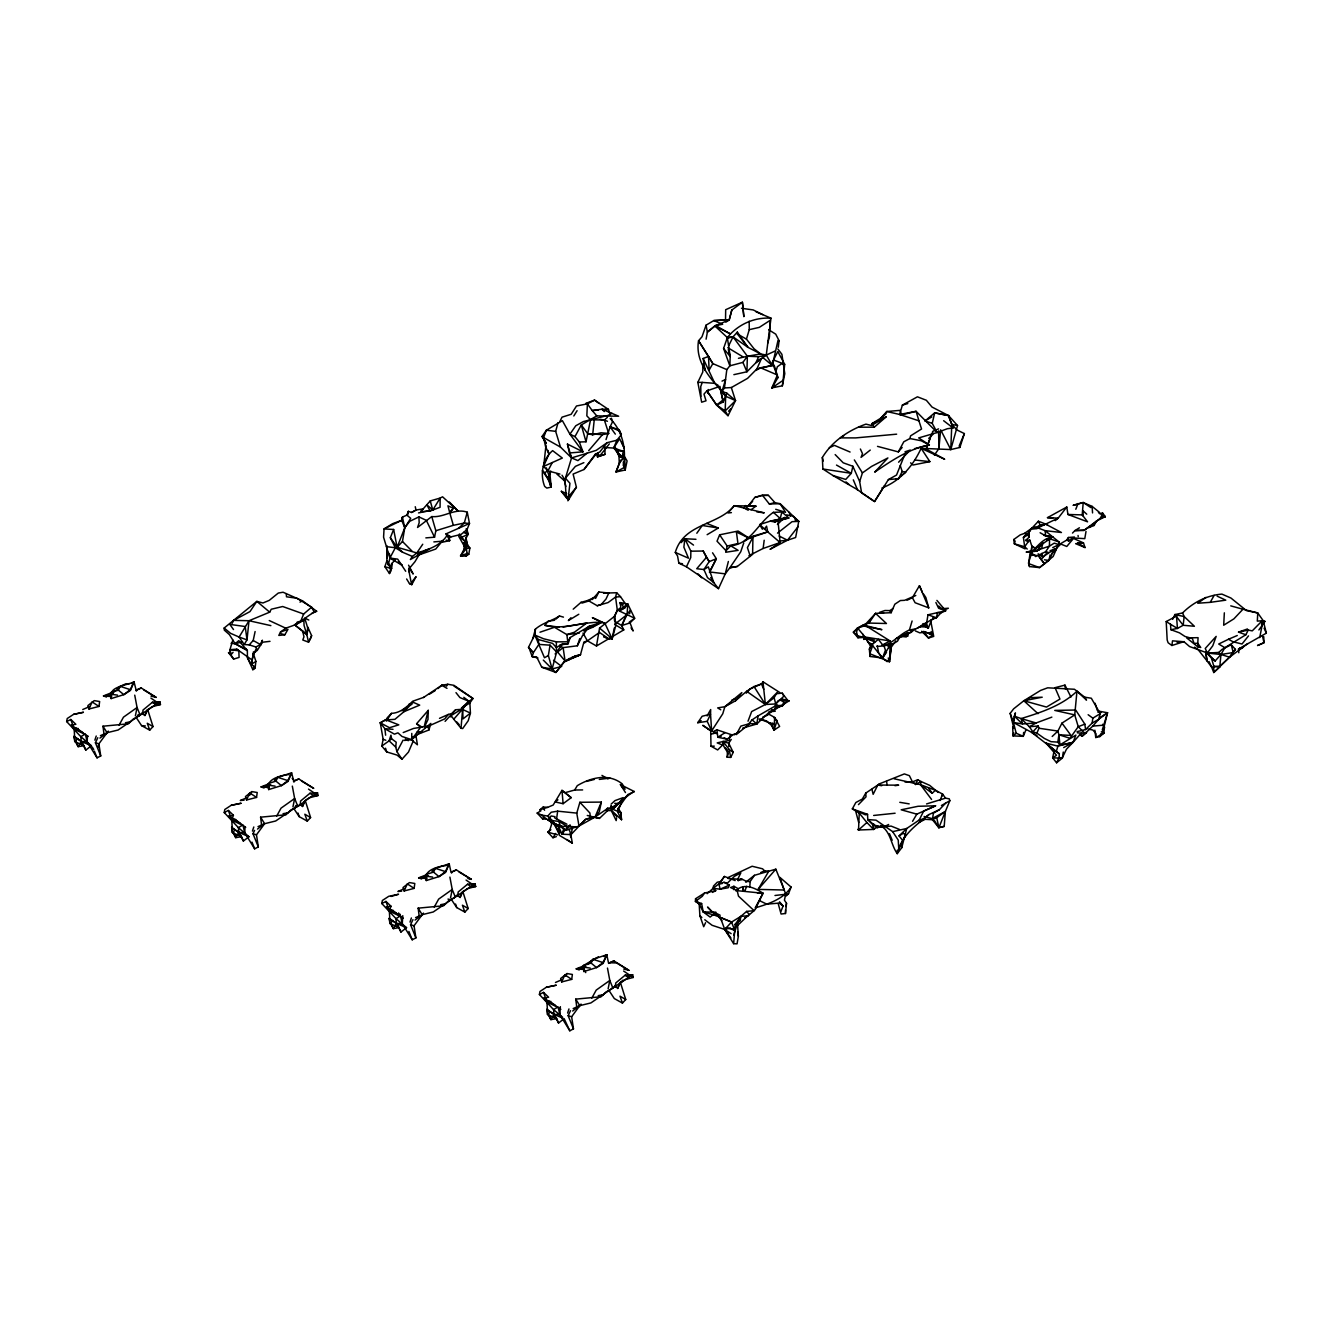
<?xml version="1.0" encoding="UTF-8"?>
<svg xmlns="http://www.w3.org/2000/svg" width="1333" height="1333" viewBox="0 0 1333 1333"><rect width="100%" height="100%" fill="white"/><g stroke="black" fill="none" stroke-linecap="round" stroke-linejoin="round"><path stroke-width="1.5" d="M1066.6 540.165L1068.816 540.981L1074.415 537.016L1068.383 537.482L1066.6 540.165L1059.019 544.614L1054.22 543.148L1049.421 546.147L1045.555 551.795L1035.708 556.561L1029.776 551.345L1026.16 552.062L1031.242 552.179L1031.859 546.147L1029.826 540.132L1028.326 541.581L1025.627 540.415L1029.159 537.199L1029.159 531.984L1030.976 529.168L1038.39 521.22L1047.538 524.835M778.139 903.457L781.088 914.021L785.47 913.505L785.504 909.922M1247.721 643.589L1229.543 657.202L1213.746 672.515L1211.647 667.15L1207.081 661.018L1205.698 652.02L1211.43 658.002L1213.813 666.2L1213.746 672.515L1219.762 667.017L1220.961 654.47L1224.86 647.705L1245.855 634.758L1248.238 630.076L1252.254 630.876L1261.235 621.745L1264.95 621.411L1258.902 629.942M738.015 888.811L737.199 890.677L738.482 896.143L754.111 910.656L748.13 915.738L740.848 916.388L737.466 923.119L738.349 936.266L737.066 943.847L733.65 943.681L735.199 924.386L740.848 916.388L746.613 911.405L754.111 910.656L755.228 909.506L763.009 893.26C755.261 888.061 743.597 882.363 735.916 890.894M411.78 733.4L411.68 739.682L404.399 740.432M725.502 320.786L725.685 309.706L742.398 302.208L743.831 316.521L742.398 302.208L731.8 310.056L729.201 319.937L725.935 322.119M695.959 539.298L684.845 538.749L690.861 551.179L690.744 557.577L686.462 566.808L718.487 588.653L725.252 573.856L728.368 561.476M1059.152 542.031L1049.571 538.715L1049.421 546.147L1031.242 552.179L1031.859 546.147L1035.741 548.496L1052.753 536.932L1059.152 542.031L1059.019 544.614L1052.737 547.596M614.646 621.328L621.728 625.56L630.059 622.894L634.675 618.245L627.76 604.049L619.945 602.583L620.895 607.398L617.329 610.314L614.846 616.046L599.567 628.076L596.468 646.005L587.353 640.79L583.004 633.058M702.974 364.192L702.774 372.04L697.826 382.371L701.658 402.199L706.023 400.816L703.974 394.101L706.957 390.869L719.937 386.353L723.219 402.016L716.637 405.082L706.957 390.869L716.637 405.082L728.018 415.696L735.516 400.6L731.334 387.553L724.452 387.97L722.036 391.369L725.669 396.251L735.516 400.6L726.818 393.152L722.036 391.369C709.239 377.539 695.093 361.01 698.542 340.765L702.024 336.749L706.057 325.185L713.788 320.57L729.201 319.77M430.876 723.386L427.793 725.952L420.545 727.301L416.629 723.686L428.243 710.356L427.976 719.537L424.61 726.568M862.934 634.291L864.034 637.474L857.969 637.774L856.586 632.275L857.519 627.976L866.033 623.644L875.581 613.38L891.144 612.713L894.826 604.216L900.358 600.55L904.624 600.317L915.788 595.484M706.09 339.182L707.373 332.15L714.838 325.918L727.351 337.566L730.201 356.461L729.851 365.825L726.818 369.608L724.452 387.97M869.766 653.753L889.528 661.618L890.111 644.789L882.529 658.035L870.032 656.453L869.766 653.753L872.648 645.639L882.529 658.035L886.828 661.418L889.528 661.618L891.31 647.122L895.776 640.873M386.97 558.427L386.753 545.664L386.92 560.76L384.854 566.692L389.486 573.54L391.136 570.624L391.702 563.559L395.384 559.827L389.869 558.077L383.571 537.182L384.054 528.934L392.535 523.702L401.716 520.32L402.416 517.087L406.865 515.155L408.348 511.322L411.58 512.472L416.029 510.039L423.094 508.873L420.745 511.622L430.059 511.056L440.073 507.273L440.157 498.059L442.556 496.809L457.719 510.622M881.929 487.995C900.358 481.03 913.072 465.784 921.136 448.321L950.779 449.571L951.795 424.394L948.513 415.579L932.017 407.048L926.335 400.267L917.437 396.817L902.374 405.115L899.642 414.463L918.937 420.828L921.553 428.993L910.589 435.841L909.889 438.54L903.791 441.79L898.309 451.887L877.514 446.372M562.009 475.198C567.092 482.263 564.542 490.894 567.042 498.609L561.343 491.294L566.642 493.493M938.199 792.469L929.684 785.37L921.086 781.538L915.604 784.487L912.455 781.888L909.389 775.673L904.341 773.923L879.747 783.721L865.784 793.068L862.334 799.05L855.853 802.516L852.337 808.881L859.252 813.113L858.535 830.009L873.648 829.426L878.197 826.293M610.214 414.68L608.448 409.414L594.551 400.117L587.386 403.866L586.837 415.846L590.552 419.745L604.366 420.028L607.431 421.295M733.717 889.661L733.9 886.278L730.567 887.528L737.199 890.677L763.009 893.26L755.178 907.89C768.458 903.924 783.337 899.275 791.086 887.045L779.838 877.347L785.687 894.243L784.421 900.175L786.52 903.307L785.47 913.505M1224.344 612.83L1223.694 625.21L1233.908 618.845L1242.973 609.231L1257.769 612.963L1263.201 620.678L1266.35 633.142L1238.274 649.171L1243.356 647.171L1238.74 649.788L1238.774 652.753M735.199 880.58L724.402 876.447L721.07 881.413L717.237 882.246L713.505 886.045L713.072 888.378L715.721 890.661L704.59 893.01L695.559 898.742L695.409 901.408L699.358 904.124L703.207 911.905L710.122 917.071L714.138 913.955M1053.936 751.779L1052.67 757.844L1056.586 762.793L1059.102 757.544L1059.302 753.728L1031.592 732.35L1013.43 722.503L1010.181 713.338L1013.63 708.839L1023.827 700.758L1040.606 690.411L1047.688 687.811L1074.431 689.261L1084.729 697.192L1086.512 700.108L1076.964 691.227C1061.801 705.724 1040.84 712.489 1021.161 718.57L1014.38 716.204L1015.429 712.872L1013.43 722.503L1016.196 733.233L1023.261 736.333L1026.027 729.668M733.217 752.345L729.151 749.463L723.053 741.498L722.603 745.014L717.204 742.898L723.053 741.498L728.718 743.214L733.217 752.345L730.701 757.394L727.151 757.211L727.435 752.162L723.752 746.213L723.053 741.498L729.201 740.498L729.967 735.683L735.066 733.883M453.886 686.028L472.965 698.492L468.983 701.325L462.634 709.006L461.018 728.268L462.684 728.551L468.233 720.703L470.432 713.105L469.882 702.974L472.965 698.492L453.953 685.329L447.755 684.262L441.79 685.279L423.461 697.509M87.495 735.733L87.112 741.698L97.059 757.844L100.725 755.944L98.892 743.831L107.04 732.717L118.104 730.017L140.632 714.671M245.072 826.71L244.689 832.675L254.636 848.821L258.319 846.922L256.469 834.808L264.617 823.694L275.681 820.995L298.209 805.649M402.783 915.688L402.283 923.652L412.214 939.798L415.896 937.899L414.046 925.785L422.194 914.671L433.258 911.972L455.786 896.626M560.36 1006.665L559.86 1014.63L569.808 1030.792L573.473 1028.876L571.624 1016.762L579.772 1005.649L590.852 1002.949L613.363 987.603M622.644 607.748L627.76 604.049L627.077 614.563L621.728 625.56L623.761 629.892L596.468 646.005M1076.964 691.227L1074.731 714.888L1078.247 726.685L1084.079 732.617L1086.495 732.683L1082.196 736.199L1079.513 734.716M1058.252 544.93L1053.153 556.494L1039.523 567.608L1029.526 566.558L1028.609 563.576L1030.442 550.662M1259.685 637.624L1262.668 622.644M572.723 826.51L570.941 835.224L572.34 843.123L559.693 835.524L554.961 825.36L549.746 820.378M233.092 652.27L230.909 654.87L229.976 649.654L236.807 649.171L238.84 650.821L239.074 657.436L233.642 659.085L230.909 654.87L229.976 649.654L232.808 640.007L229.409 634.625L224.311 630.126L224.161 628.026L256.852 601.383L262.934 602.983L269.233 600.383L278.297 593.052L283.063 592.235L302.508 600.833L316.671 611.247L311.755 613.497M110.689 692.627L111.122 698.592L123.836 694.66L130.467 690.427L134.033 681.846C128.918 684.829 110.122 686.662 111.739 694.36L111.122 698.592M274.365 780.355L277.797 777.339L291.61 772.823L288.045 781.421L281.413 785.637L268.699 789.569C264.867 779.155 281.38 775.206 288.794 774.556M431.959 871.332L435.374 868.316L449.188 863.801L445.622 872.399L438.99 876.614L426.293 880.546C422.444 870.132 438.957 866.183 446.372 865.534L449.188 863.801L451.054 872.432L456.369 869.916L471.332 879.363L467.866 878.497M590.669 961.31L592.952 959.293L606.765 954.778L603.199 963.376L596.567 967.591L583.871 971.524L583.437 965.559L598.45 956.794M597.751 453.103L597.451 456.852L604.999 454.353L604.882 446.805M1066.783 507.023L1058.185 518.137L1047.488 517.654L1066.783 507.023L1067.95 514.471L1087.561 521.82L1082.213 514.888L1083.212 502.524L1073.315 505.29L1083.212 502.524L1092.11 506.373L1099.158 512.089L1099.525 513.672L1102.641 513.088L1105.307 516.654L1096.542 520.986L1083.929 530.501L1074.931 530.601L1072.498 533.067M534.883 634.941L535.399 629.126C542.531 622.911 551.979 620.895 559.46 615.996L563.459 617.129M253.437 651.804L253.103 655.653L256.003 649.138M543.631 466.95L545.98 445.139M593.385 816.979L599.45 818.412L606.965 811.23L607.198 808.731C618.579 806.082 624.66 796.501 634.325 791.535L620.412 784.587L625.477 792.568M752.978 535.966L752.595 554.345L737.366 566.442L729.834 567.775L725.252 573.856L709.489 571.94L716.354 558.727L712.555 552.795M401.983 759.21L396.967 751.729L395.734 747.13L396.201 742.198L391.602 738.799L390.952 735.183L389.103 740.831L381.805 746.047L386.737 751.929L397.067 755.095L401.983 759.21L408.481 752.062L413.38 740.681M542.064 436.474L546.197 443.123L542.064 436.474L546.33 430.242L562.393 420.661L569.907 434.175L574.973 436.607L579.322 441.989L582.954 451.82L567.458 444.089L571.557 457.902L565.409 478.18L569.941 483.296L567.891 500.791L576.406 487.245L573.107 474.081L584.021 469.483L595.234 454.32L599.8 451.954L607.065 442.706L616.912 440.207L621.345 434.675L618.929 429.659L610.097 426.81L606.015 439.607M934.383 455.103L938.899 448.588L940.665 429.826L950.779 449.571L959.877 447.455L964.376 433.592L957.011 429.992L951.795 424.394L957.527 425.544L950.779 449.571M1023.644 732.4L1023.261 736.333L1013.03 735.916L1012.697 726.735M269.999 641.34L262.434 642.239L257.336 650.304L253.353 653.487L255.886 661.368L255.07 668.25L252.837 669.699L247.421 657.669L247.371 650.654L238.79 640.656L235.108 643.739L231.076 643.322M532.817 638.657L534.833 635.075L535.399 629.126L532.817 638.657L528.501 647.371L533.333 652.687L532.234 656.669L537.899 657.919M777.889 519.72L780.122 542.564L770.041 549.313L787.486 540.215L795.634 537.516L798.75 521.386L780.122 503.724L774.956 502.658L769.308 503.957L762.576 495.459L754.778 497.459L748.446 505.69L755.944 506.157L751.062 509.739M1028.809 535.649L1029.159 531.984L1031.709 528.285L1045.622 524.119L1058.185 518.137L1055.253 520.62M783.104 380.355L784.67 364.292L777.822 351.545L772.324 362.409L777.905 377.689L771.924 387.853L782.338 385.804L783.104 380.355L771.924 387.853L777.389 374.99L760.56 367.775L755.961 370.424M599.05 403.382L594.551 400.117L585.787 403.399L587.386 403.866L592.202 410.531L602.049 409.198L618.645 416.213L596.767 415.879L581.288 424.944L587.703 433.692L592.668 434.825L594.401 418.345M316.671 611.247L314.105 611.914L311.639 607.181L303.657 614.013L282.696 606.515L271.232 609.248L269.699 612.164L249.021 620.728L247.005 639.873L244.172 644.522L239.107 637.057L230.609 633.342L224.161 628.026M1094.876 730.167L1095.743 737.516L1099.808 736.582L1103.857 733.2L1104.49 727.135L1102.791 724.252M614.263 628.06L612.164 638.807L609.064 639.057L603.682 636.841M693.527 545.097L684.845 538.749L683.879 547.163L688.478 558.177L675.298 552.412C683.812 523.036 718.287 525.635 734.25 505.707L755.944 506.157M731.334 387.553L747.58 378.355L756.911 368.924L772.324 365.492L766.258 355.078L770.991 318.17L755.978 311.772M774.99 709.689L781.221 705.39L775.439 705.873L758.11 715.854L752.112 719.837L745.947 727.135L756.777 724.019L770.107 711.322L774.99 709.689L775.739 703.957L774.123 697.692L777.156 692.427L765.409 704.49L751.662 711.555L748.013 721.203M942.398 795.768L942.598 794.085L935.399 790.252L920.503 784.687L894.076 778.755M778.272 347.296L779.105 340.731L775.723 334.15L768.674 329.751M949.846 800.683L945.38 811.447L944.197 826.427L938.899 827.71L932.417 819.728L933.383 813.23L939.382 809.698L945.68 803.099L949.846 800.683L949.296 798.85L945.547 798.15L926.568 803.932M748.896 555.711L763.126 548.463L764.192 540.248M401.899 520.92L402.416 517.087L404.765 527.785L402.466 541.481L397.134 547.263L402.616 552.245L412.43 556.444L416.796 552.945L422.744 544.231M98.975 706.44L99.642 701.525L94.276 700.625L87.911 705.557L88.961 709.006L98.975 706.44L92.127 701.924L88.961 709.006M256.553 797.417L257.219 792.502L251.854 791.602L245.489 796.534L246.538 799.983L256.553 797.417L249.721 792.902L246.538 799.983M414.13 888.395L414.796 883.479L409.431 882.579L403.066 887.511L404.116 890.961L414.13 888.395L407.298 883.879L404.116 890.961M571.707 979.372L572.374 974.456L567.008 973.557L560.643 978.489L561.693 981.938L571.707 979.372L564.875 974.856L561.693 981.938M559.927 474.081L547.963 470.866L543.531 466.433L562.343 458.069L552.612 450.637C542.564 459.169 539.848 474.381 544.664 486.395L546.813 488.095L551.229 487.062L547.896 478.78L549.463 473.115M543.964 463.367L543.531 466.433L548.929 454.12L548.03 450.454M556.511 819.412L557.677 811.164L576.756 813.113L579.005 826.01L565.942 830.359C558.294 824.361 548.529 821.761 541.831 815.113L537.182 813.08L540.915 810.814L539.865 809.798L543.247 806.998L547.58 807.365L553.178 805.049L561.993 790.369L571.207 797.667L563.109 803.699L555.294 801.983L557.927 799.833M616.579 817.829L616.179 820.611L611.347 810.581L606.048 810.631M1184.304 641.556L1171.874 645.489L1172.523 640.84L1183.971 641.74L1189.553 646.538L1205.715 652.387M268.699 789.569L269.316 785.337L268.283 783.604M426.293 880.546L426.893 876.314L425.86 874.581M583.871 971.524L584.471 967.291L583.437 965.559M1063.267 752.045L1062.401 758.044L1056.586 762.793M1086.495 732.683L1081.246 733.183L1073.048 742.331L1059.968 745.214L1057.835 742.114L1058.919 734.783L1057.902 731.067L1061.968 723.119L1074.731 714.888L1054.753 710.406L1075.698 710.022L1084.845 724.152L1085.562 729.568L1076.997 731.65M1085.562 729.568L1092.127 723.103L1092.843 718.17L1100.242 713.655L1091.327 698.225L1084.729 697.192M740.248 920.403L735.199 924.386L740.248 920.403L740.848 916.388L731.567 922.069L724.735 929.451L733.65 943.681M889.744 657.386L891.31 647.122M710.639 729.218L711.006 746.18L717.654 749.946L722.603 745.014M749.962 723.536L736.249 734.6L740.848 726.102L749.962 723.536L756.777 724.019L758.11 715.854M603.849 636.458L609.064 639.057L599.467 632.425L583.504 643.606L580.472 654.753L565.059 660.985L555.911 672.482L552.112 668.966L548.363 655.536L550.062 645.172L538.882 644.406L533.333 652.687L528.501 647.371M1086.012 531.45L1084.779 538.649L1070.749 537.799M935.883 602.499L938.632 608.281L945.714 610.747L928.018 614.796L926.535 623.444L928.301 628.276L931.567 619.645L936.399 617.746L940.998 612.847L945.714 610.747L936.899 600.4M463.967 542.831L464.201 548.913L460.568 555.928L466.033 556.111L468.783 554.261L469.866 547.996L459.368 533.95M603.616 447.455L613.697 448.055L623.161 458.469L619.278 463.118L615.979 471.982L625.21 469.999L623.494 465.55C626.51 449.071 622.411 430.809 610.164 418.612M407.698 514.888L408.348 511.322M707.606 393.085L708.256 389.536M66.65 721.57L70.816 719.47L75.831 724.286L71.266 725.185L74.165 729.118L84.812 734.266L80.83 736.682L81.23 741.431L85.812 750.079L91.394 745.747L80.83 736.682L66.65 721.57L67.217 718.52L73.615 714.338L83.362 712.305L73.615 714.338M248.971 836.724L238.824 832.409L232.225 828.06L231.759 820.095L233.425 815.263L228.843 816.163L231.759 820.095L242.389 825.244L238.407 827.66L238.824 832.409L243.389 841.056L248.971 836.724L238.407 827.66L224.227 812.547L224.794 809.498L231.192 805.315L240.94 803.282L231.192 805.315M398.617 912.972L399.967 916.221L395.984 918.637L396.401 923.386L400.966 932.034L406.548 927.701L395.984 918.637L381.805 903.524L382.371 900.475L388.769 896.293L398.534 894.26L390.952 896.459M562.709 1017.329L553.578 1009.614L539.398 994.501L539.965 991.469L546.347 987.27L556.111 985.237L546.347 987.27M931.55 799.417L920.503 784.687L921.086 781.538L917.737 779.755L912.455 781.888L904.99 782.038M254.053 666.367L252.837 669.699L255.303 667.366L251.304 664.367L253.353 653.487M629.659 613.747L630.376 609.997L627.077 614.563L614.663 624.394L623.761 629.892M622.111 457.102L623.261 451.27L613.697 448.055L616.912 440.207M381.805 746.047L383.138 739.298L380.272 722.803L387.986 718.52L391.469 713.355C400.383 713.022 406.715 706.94 412.68 701.241L424.327 697.142M135.383 715.871L137.066 707.523L134.733 695.143M292.96 806.848L294.643 798.5L292.327 786.12M450.554 897.825L452.22 889.478L449.904 877.097M608.131 988.803L609.798 980.455L607.481 968.075M425.844 537.882L434.541 537.199L435.841 530.734L431.759 516.571C444.139 517.854 454.786 507.74 467.266 512.205L469.499 523.469L467.05 529.518L461.168 534.383L450.954 536.882L446.788 535.866L446.022 533.866L469.499 523.469L464.284 523.036L453.353 525.319L435.841 530.734M782.338 385.804L784.787 373.657L781.904 354.311L777.772 348.879M775.273 350.962L762.143 356.927L772.324 365.492L777.989 340.465L779.105 340.731M774.673 717.454L779.622 726.435L774.04 730.134L774.673 717.454L768.391 713.938M579.322 441.989L586.02 441.79L590.552 419.745L608.065 415.413L611.947 413.313M255.886 661.368L251.304 664.367L252.737 657.386M625.21 469.999L627.093 460.901L623.327 454.686M576.756 813.113L579.888 802.283L601.333 802.099L599.283 811.83L595.051 817.062L579.005 826.01L585.37 819.462L590.419 817.712M785.853 906.523L786.52 903.307M244.172 644.522L249.221 644.872L253.203 640.506L255.103 631.542M905.057 633.858L907.573 636.358L908.34 632.792M760.826 872.498L764.542 870.749L768.741 871.265L758.127 889.394L784.221 890.011L775.839 869.183L754.428 875.314L750.179 881.48L749.796 886.712M1050.121 554.828L1048.904 560.41L1039.523 567.608L1028.609 563.576M389.486 573.54L391.702 563.559L391.602 568.641L384.854 566.692M835.158 454.586L843.222 462.818L852.87 466.267L851.287 473.332L845.722 479.447L832.958 475.514L822.894 468.999L822.328 457.552C831.992 441.423 848.454 430.259 865.95 424.127L871.465 425.494M932.717 617.879L936.399 617.746L937.549 612.58L940.998 612.847M411.747 584.67L412.563 581.055L416.079 576.656L411.747 584.67L409.498 583.637L406.632 578.989M951.795 424.394L953.045 427.943L947.296 428.726L937.149 432.542L932.25 423.377L934.666 412.847L948.513 415.579L957.527 425.544M1041.823 547.446L1042.856 543.014L1036.924 550.979L1029.693 551.679M388.286 564.809L386.92 560.76L391.602 568.641L388.286 564.809L389.869 558.077L395.334 547.746L390.336 537.716L393.635 529.468L384.054 528.934L401.716 520.32L404.765 527.785L397.134 547.263L416.796 552.945C427.96 549.746 439.957 545.913 446.788 535.866M1101.341 712.472L1097.825 712.139L1098.175 711.039L1107.523 712.755L1102.324 729.768L1103.857 733.2L1095.743 737.516L1095.976 733.6L1092.86 730.034L1088.028 729.051M424.277 726.318L428.243 710.356M606.965 811.23L607.781 807.931M719.637 534.816L727.168 546.047L725.702 552.279L738.099 550.346L730.751 545.83L726.002 550.712L717.021 541.198L719.637 534.816L738.115 531.034L749.213 538.232L767.741 531.9L780.122 542.564L763.126 548.463M1013.03 735.916L1013.796 732.8M603.599 593.135L616.662 592.735L615.563 597.067L617.329 610.314L614.28 616.479L614.463 620.428M772.324 365.492L773.74 360.043L784.67 364.292L781.621 363.759L777.356 366.725L776.039 371.107L777.905 377.689M770.991 318.17C755.594 317.237 741.298 323.053 730.434 333.95L714.838 325.918L729.201 319.937L731.8 310.056M762.393 529.218L759.66 524.552L770.291 521.153L774.523 521.936L780.222 518.487L781.904 512.005L773.373 512.355C757.927 522.736 751.245 543.647 730.751 545.83M467.266 512.205L464.284 523.036L458.369 528.401M599.567 628.076L612.164 638.807L615.646 626.093L614.846 616.046M607.065 442.706L596.284 450.321L587.037 453.237L577.905 460.618L571.557 457.902L560.477 447.088L555.661 431.325L558.06 422.694M1092.127 723.103L1098.625 719.337L1100.242 713.655M767.641 343.231L769.441 336.966L770.257 320.27L759.31 327.368L749.263 329.651L746.447 339.132L754.061 348.779L760.676 353.961L766.258 355.078L755.928 362.709L746.93 371.774L733.866 374.656M722.036 391.369L725.552 379.505L722.003 381.138M912.105 620.995L909.423 630.026C898.175 634.591 890.311 647.288 876.964 646.238M97.776 747.546L98.892 743.831L95.426 742.764L97.792 737.732M411.081 739.498L417.412 744.78L415.829 735L428.909 730.001L430.392 725.035M563.642 828.959L562.076 834.208L570.991 834.591L585.37 819.462L595.051 817.062L607.198 808.731M1059.302 753.728L1056.236 751.695L1057.902 746.147L1075.881 735.1L1073.048 742.331L1066.433 749.229L1062.168 758.144L1052.67 757.844L1056.486 755.244L1046.138 743.164L1057.902 746.147L1073.048 742.331L1063.684 747.596M733.767 935.266L737.466 923.119L737.049 926.018L749.213 914.388L746.613 911.405M880.496 825.444C890.894 831.425 890.811 844.739 897.242 853.67L901.758 847.688L906.707 828.493L919.187 820.028L923.686 811.081L935.566 805.815L918.054 806.282L901.191 809.798L916.821 814.146L935.566 805.815M727.151 757.211L728.335 753.445M301.458 781.005L313.755 788.386L298.792 778.939L294.376 780.788L293.976 782.054L291.61 772.823L287.845 780.605L281.413 785.637L275.948 781.138L268.533 783.454L271.066 785.32M451.554 873.032L451.954 871.765L456.369 869.916M766.975 721.37L771.724 725.535L774.04 730.134L777.089 720.553L774.14 717.92M905.274 453.337L896.526 475.048L888.395 479.58L874.565 501.541L861.618 492.91L859.668 481.53L862.418 472.898L871.549 466.433L887.895 457.935L874.698 472.149C891.577 460.685 908.973 448.721 929.351 444.955L918.704 437.907L937.149 432.542L916.104 411.314L899.642 414.463L886.745 411.497L880.896 418.095L871.815 423.727L874.298 427.177L886.145 416.829L871.815 423.727M1031.242 554.228L1028.559 562.659L1029.526 566.558M94.86 740.132L96.226 736.016M252.437 831.109L253.803 826.993M410.014 922.086L411.38 917.97M567.608 1013.063L568.958 1008.948M612.164 638.807L604.932 623.377L601.683 622.294L589.486 626.16L570.191 637.541L568.125 643.739L560.027 645.022M555.078 653.953L563.126 647.621L577.339 645.789L579.738 638.64M743.781 542.864L740.731 551.812L729.834 567.775L737.366 566.442M406.548 927.701L396.401 923.386L389.803 919.054L389.336 911.072L391.002 906.24L385.97 901.425L381.805 903.524M727.351 337.566L733.033 336.866L747.88 347.296L760.676 353.961L747.363 356.228L742.931 362.376L729.851 365.825L723.586 348.48L727.351 337.566L730.434 333.95L715.571 325.552L707.373 332.15L706.057 325.185M910.606 462.818L912.922 465.017L929.867 461.635L921.136 448.321L944.697 459.252L926.268 449.121L929.951 438.474M311.622 635.658L308.556 642.156L306.773 634.508L307.773 627.06L311.622 635.658L310.672 638.357L308.556 642.156L302.791 640.007L303.974 636.807L302.641 631.076L294.576 624.76L299.209 621.761M783.671 702.324L782.404 705.873L776.622 707.556M718.237 385.354L714.805 383.337L702.241 382.404L700.758 386.52L700.925 396.301M926.268 449.121L931.95 433.208M549.979 484.446L551.229 487.062L549.079 475.948L550.829 471.116M548.929 454.12L545.547 446.505L543.614 437.591L546.33 430.242L555.661 431.325M726.818 393.152L723.219 402.016L720.37 389.519L725.669 396.251L725.185 410.914L728.018 415.696M877.281 645.855L878.664 653.02L882.529 658.035L885.445 650.171L883.762 645.222M785.937 896.109L788.536 893.743L791.086 887.045M781.021 911.239L783.071 906.007L779.522 901.808M300.025 804.266L302.508 806.498L304.557 801.333L309.789 797.701L318.02 795.518L317.521 792.785L309.956 793.268L300.558 801.05L300.375 805.015L290.677 810.131L286.012 814.78L260.585 817.179L261.685 825.793L257.519 829.093M614.796 985.47L617.662 988.453L619.712 983.287M744.864 890.911L746.697 886.295M1075.798 509.256L1078.08 503.507M940.032 800.533L942.598 794.085L945.547 798.15M466.033 556.111L467.1 553.428L465.15 541.415L458.719 536.349L465.9 549.013L460.568 555.928L463.851 555.261M945.38 811.447L936.732 817.712L938.899 827.71L945.38 811.447L932.15 818.612L924.119 816.479M1099.808 736.582L1101.075 733.417M620.861 460.002L615.979 471.982L624.96 467.083L624.794 458.019L618.962 456.036L616.229 450.654L623.261 451.27M280.497 632.042L287.978 629.343L284.829 634.775L278.797 635.441L280.497 632.042L285.762 628.193L295.759 624.627L300.725 621.211L303.657 614.013M396.967 751.729L403.116 740.082M1079.43 527.785L1074.931 530.601L1084.395 530.001L1092.394 524.802L1100.741 517.704L1102.641 513.088L1101.375 514.205L1098.409 512.355M713.072 888.378L718.887 883.879L723.936 882.329L729.401 885.095L728.285 887.745L720.153 889.161L713.072 888.378L707.156 893.693M621.728 625.56L626.21 614.913M601.333 802.099L595.051 817.062L591.952 817.496M964.376 433.592L959.177 445.988L959.877 447.455M897.209 850.304L897.242 853.67C901.358 835.508 915.688 825.527 929.001 814.546L939.382 809.698M555.061 816.696L551.129 815.963L548.013 820.212L560.477 826.227L565.942 830.359L567.541 826.61L570.041 825.194L572.174 828.326M1057.835 742.114L1051.021 741.681L1044.389 738.449L1036.874 733.133L1038.974 728.251L1038.207 725.968L1029.376 726.768L1021.161 718.57L1022.494 723.952L1036.108 722.969L1051.854 717.121M756.911 368.924L761.393 358.644M1025.127 548.896L1014.346 543.814L1013.746 539.532L1020.245 534.866L1024.644 533.333L1026.193 534.166L1023.411 537.449L1027.843 534.95L1029.159 531.984L1023.411 537.449L1024.677 546.747L1027.226 549.046M707.723 729.151L711.639 730.934L722.769 713.755L724.869 706.69L741.848 692.593L735.466 700.808L724.869 706.69L717.671 707.906L720.753 709.789M915.604 784.487L917.737 779.755M766.258 355.078L758.66 356.694L755.928 362.709L759.66 359.243M302.508 806.498L305.24 800.533L310.589 817.546L307.29 821.128L299.159 816.612L294.126 808.981L295.843 805.499M617.662 988.453L620.412 982.488L623.094 980.055M716.404 733.667L711.639 730.934L707.223 721.336L710.539 714.188L710.672 709.556L707.107 715.938M1261.485 624.377L1263.201 620.678L1264.95 621.411M852.337 808.881L867.55 814.346L867.766 819.562L876.014 820.162L892.66 831.642L898.242 840.107L898.775 848.971L905.707 834.825L903.191 833.308L899.059 835.924L903.091 840.94M705.574 922.686L703.691 926.718L699.875 915.671L699.208 904.424L695.559 898.742M870.032 656.453L869.333 649.138L870.632 646.372L872.648 645.639M258.319 846.922L253.003 833.742L254.57 830.392M415.896 937.899L410.581 924.719L412.947 919.687M573.473 1028.876L568.158 1015.696L570.524 1010.664M1172.64 619.345L1174.923 614.58L1182.554 612.963C1193.085 602.383 1206.965 595.334 1221.894 594.101L1230.942 598.034L1246.422 610.597L1257.769 612.963L1257.302 621.111L1263.201 620.678M113.488 694.326L110.956 692.477L118.37 690.161L123.836 694.66L130.267 689.628L134.033 681.846L136.383 691.077L136.799 689.811L141.215 687.961L156.178 697.409L150.962 696.093M615.329 434.125L610.097 426.81L612.58 421.711L611.397 418.195M428.643 876.298L426.127 874.431L433.525 872.115L438.99 876.614L445.422 871.582L449.188 863.801M728.668 345.864L733.033 336.866L737.332 332.1L747.88 347.296L737.382 333.966L737.332 332.1M586.237 967.275L583.704 965.409L591.119 963.092L596.567 967.591L602.999 962.559L606.765 954.778L608.631 963.409L613.963 960.893L628.909 970.341L623.711 969.041M118.37 690.161L120.22 686.362L125.702 683.862L129.384 683.662M275.948 781.138L277.797 777.339L287.845 780.605M433.525 872.115L435.374 868.316L445.422 871.582M591.119 963.092L592.952 959.293L602.999 962.559M737.549 879.613L740.848 872.832L734.483 876.298L727.401 883.096L723.936 882.329M888.594 647.905L890.111 644.789M138.265 714.521L136.549 718.004L141.581 725.635L149.713 730.151L153.012 726.568L147.663 709.556L144.93 715.521L142.448 713.288M559.877 421.495L562.026 417.162L571.191 414.28L576.489 405.982L587.386 403.866M709.506 572.507L716.354 558.727L709.189 561.626L703.907 569.524L707.506 577.639L713.772 582.588L718.487 588.653M1050.021 550.746L1054.52 549.113L1048.904 560.41L1044.439 559.81M888.395 479.58L898.592 478.664L902.174 471.515L900.258 465.55M577.339 645.789L582.354 635.891L589.486 626.16L592.568 627.326L601.683 622.294L592.369 617.629L604.932 623.377M622.511 799.917L617.629 811.847L621.528 819.745L611.347 810.581L616.762 816.446M232.092 623.394L233.642 620.378L249.971 611.597L256.852 601.383L269.699 612.164M552.245 462.584L547.963 470.866L544.647 472.632L542.348 470.716L547.896 478.78L544.647 472.632M595.568 598.417L598.884 592.002L608.798 593.035L606.015 599.034L601.35 604.349L597.251 605.749L588.003 600.433L581.055 602.333L573.207 609.164M870.832 619.328L868.866 623.061L861.934 625.71L853.37 632.159L857.969 637.774M537.182 813.08L542.648 818.979L543.514 817.312M413.363 736.532L411.68 739.682L401.999 736.466L397.95 732.85L394.418 734.15L384.887 728.751L380.272 722.803L387.986 718.52L386.27 721.053L387.237 717.754L391.469 713.355M1096.542 520.986L1094.143 525.435L1088.711 527.635L1090.977 525.852M574.973 436.607L581.288 424.944L586.02 441.79M119.054 725.185L123.469 717.171L137.066 707.523L139.948 714.588L138.832 715.904L133.1 719.154L128.435 723.802L102.991 726.202L104.091 734.8L99.942 738.099M276.647 816.163L281.046 808.148L294.643 798.5L297.526 805.565L296.409 806.882M434.225 907.14L438.64 899.125L452.22 889.478L455.103 896.542L453.986 897.859L448.255 901.108L443.606 905.757L418.162 908.156L419.262 916.771L415.096 920.07M591.802 998.134L596.218 990.102L609.798 980.455L612.68 987.52L611.564 988.836L605.849 992.085L601.183 996.734L575.739 999.133L576.839 1007.748L572.673 1011.047M617.846 808.681L620.528 812.064L621.528 819.745L620.895 812.613L617.846 808.681L627.96 794.485L634.325 791.535M570.191 637.541L567.775 641.823L568.125 643.739L562.743 643.806M1041.14 559.577L1038.04 555.145L1044.539 563.876L1041.14 559.577L1047.321 552.462M1205.932 597.384L1197.75 603.232L1210.231 602.349L1214.146 595.384M907.023 600.267L912.389 597.684L919.437 585.704L922.436 592.385M912.572 821.328L916.821 814.146M1102.624 730.267L1104.49 727.135M565.425 792.585L574.69 790.019L577.272 785.67C590.869 777.506 608.764 773.007 622.278 783.921L625.11 789.203M249.504 795.484L251.854 791.602M565.459 976.139L567.008 973.557M720.203 915.271L715.471 912.905L721.853 920.603M573.807 415.963L577.089 410.697M884.429 485.729L874.565 501.541L856.902 489.344L832.958 475.514M613.697 448.055L619.612 438.74L624.361 448.455L621.645 441.939M550.879 820.412L551.579 824.411L549.646 830.609L547.83 832.142L552.962 837.741L555.728 833.458M446.505 686.178L447.755 684.262M270.866 625.627L249.021 620.728L239.107 637.057L247.005 639.873L245.222 626.527L229.826 624.411L233.508 629.543M584.021 469.483L596.334 453.703M412.43 556.444L410.347 559.543L429.809 548.763L424.294 550.829M731.25 739.448L728.718 743.214L728.801 746.563M565.525 829.176L562.076 834.208L558.11 825.494L561.143 826.36M707.223 721.336L697.726 722.719L702.158 716.254L710.539 714.188L711.639 730.934L702.741 725.319L706.923 728.268M1231.225 644.739L1233.258 652.553L1220.961 654.47L1215.129 661.001L1207.265 653.087L1212.763 645.789L1216.163 636.391L1205.249 648.455L1207.265 653.087L1218.795 652.437L1222.094 649.371L1231.225 644.739L1235.441 649.388L1229.543 657.202L1220.178 665.967L1211.647 667.15L1209.048 661.618M764.392 529.218L766.558 526.118L767.741 531.9L753.545 536.033L747.413 547.63L750.346 556.444M704.59 893.01L702.274 896.343L695.409 901.408L701.625 903.507L703.207 911.905L716.004 915.604L731.567 922.069L734.666 930.217L726.185 927.601M882.529 658.035L886.495 652.337M696.809 533.25L702.274 525.485L718.32 528.018L707.14 534.683M1028.326 541.581L1024.677 546.747L1014.346 543.814L1015.163 541.248L1013.746 539.532M779.772 692.494L763.009 681.813L761.493 683.946L749.796 689.044L746.247 693.177M729.401 885.095L720.153 889.161L718.887 883.879L724.402 876.447M565.275 661.001L569.341 659.385L563.759 662.051L555.911 672.482L541.765 667.216L536.682 656.952L532.234 656.669L529.218 648.371M588.686 450.654L602.433 434.641L608.698 433.458L604.366 420.028L600.383 419.362M583.921 630.659L601.683 622.294C582.638 621.495 563.759 630.309 544.914 625.344L548.063 621.178L554.595 620.245M1235.441 649.388L1229.543 657.202L1220.961 654.47L1207.265 653.087M869.333 649.138L871.599 646.188M106.14 733.95L108.306 731.117M421.295 915.904L423.461 913.088M578.889 1006.882L581.038 1004.066M866.783 639.923L870.449 645.972L878.33 639.357L883.396 645.839L893.11 643.839L897.492 641.19L899.092 638.324L896.426 638.39L909.956 632.459L931.567 619.645M449.321 501.974L454.253 507.09L449.721 512.722L453.353 525.319M463.817 697.342L468.983 701.325L461.135 709.373L455.653 709.739L445.089 721.353M779.455 541.081L787.486 540.215L798.267 526.435M627.76 604.049L624.677 607.998L619.378 610.997L634.675 618.245L629.243 622.128M609.331 443.872L600.367 455.253L595.234 454.32M565.942 830.359L570.041 825.194M1248.504 635.891L1242.023 644.006L1233.092 641.806L1228.493 639.257L1218.695 644.022L1224.86 647.705M598.884 592.002L592.319 599.517M455.653 709.739L451.67 713.588L448.305 714.455L444.705 718.904L425.41 727.501M418.545 512.905L432.792 510.006L440.157 498.059L430.242 500.925L420.745 511.622M442.906 540.432L435.724 549.046L417.512 555.428M568.258 496.942L576.406 487.245M690.861 551.179L703.207 551.029L706.407 557.394L696.742 568.724L703.907 569.524L708.34 566.875L713.772 582.588L710.689 577.572M898.309 451.887L902.174 447.438M766.592 715.671L774.94 708.739M461.018 728.268L453.753 719.22L462.634 709.006L461.535 708.006L468.983 701.325L459.902 697.576L455.986 692.643M758.127 889.394L775.839 869.183M1092.76 726.118L1100.575 717.221L1107.523 712.755L1104.54 725.069L1092.76 726.118L1082.196 736.199L1081.246 733.183L1077.347 732.817M618.529 802.716L612.747 809.281L606.782 808.531M728.568 411.247L730.767 408.798M570.957 617.746L568.375 620.595L578.805 614.263M1021.161 718.57L1036.108 722.969L1029.376 726.768L1032.875 731.817L1038.207 725.968M447.971 899.075L451.704 899.958L456.736 907.59L464.867 912.105L468.166 908.539L462.818 891.51L460.085 897.476L457.619 895.243M609.281 990.936L614.313 998.567L622.444 1003.082L625.744 999.517L620.412 982.488M1024.644 533.333L1031.709 528.285L1036.907 528.451L1040.107 525.035L1043.806 525.235M681.113 542.664L684.845 538.749M898.592 462.218L910.272 450.054L904.99 451.77M748.446 505.69L752.628 501.391M858.452 804.615L866.017 796.851L865.784 793.068M871.315 627.526L881.913 629.676L865.517 625.56L857.519 627.976L853.37 632.159L858.035 635.924L864.034 637.474M735.516 400.6L725.185 410.914L716.637 405.082L723.802 399.3M619.378 610.997L621.561 608.831M777.422 524.486L784.77 517.304M899.059 835.924L906.707 828.493L892.66 831.642M928.751 438.357L932.8 434.458L932.583 431.442L938.565 428.876M1013.996 735.349L1016.196 733.233M1052.187 736.482L1057.902 731.067L1038.974 728.251M870.449 645.972L873.348 643.222M920.503 784.687L932.217 793.268L935.399 790.252M627.293 795.468L612.747 809.281L610.881 806.132M1055.719 548.929L1060.135 544.847M611.081 804.182L614.996 800.6L623.178 797.617L618.579 803.616L614.763 803.366M859.252 813.113L866.883 822.511L858.535 830.009L857.669 829.393M115.538 690.511L110.506 694.993L103.491 695.926L106.507 697.042M587.02 964.559L589.536 962.326M77.714 738.899L74.731 741.548L83.929 745.697L85.812 750.079M243.389 841.056L241.506 836.674L232.309 832.525L235.291 829.876M392.885 920.853L389.886 923.502L399.084 927.651L393.318 928.634L390.069 922.703M550.462 1011.83L547.463 1014.48L556.661 1018.629L558.544 1023.011L564.142 1018.679L569.808 1030.792M604.366 420.028L607.398 417.346M116.787 689.378L120.22 686.362L130.267 689.628M555.811 619.178L559.46 615.996M1051.604 553.545L1056.053 549.696M138.832 715.904L159.927 701.808L160.443 704.54L152.212 706.723L146.98 710.356L144.93 715.521L142.064 712.538M437.957 688.578L441.79 685.279L444.939 685.878M297.526 805.565L300.375 805.015L306.54 799.533L317.521 792.785M453.986 897.859L475.098 883.762L475.614 886.495L467.383 888.678L462.134 892.31L460.085 897.476L457.219 894.493M611.564 988.836L632.675 974.74L633.192 977.472L624.96 979.655M745.214 540.398L746.663 539.165L744.381 541.065L752.012 536.882M735.466 700.808L746.647 691.277L753.995 686.545L761.493 683.946L763.759 689.294L765.409 704.49L775.739 703.957L779.572 706.64L789.069 700.875L782.071 698.992L777.989 700.841L775.739 703.957L783.854 696.193L782.171 693.127L776.839 693.677M933.633 618.312L930.717 620.795L933.717 636.391L928.501 638.024L921.636 631.275M932.25 423.377L925.069 420.928L934.666 412.847L948.513 415.579L953.045 427.943L943.631 420.711M880.896 418.095L885.745 414.063L886.745 411.497L900.158 410.364L901.508 414.946L916.104 411.314L918.937 420.828M475.098 883.762L467.533 884.246L458.135 892.027L457.952 895.993L455.103 896.542M1031.242 552.179C1037.84 546.247 1042.956 538.132 1052.753 536.932L1045.122 530.651L1038.69 528.218L1030.976 529.168M391.602 738.799L389.103 740.831L395.734 747.13M417.412 554.811L420.628 552.212L414.963 561.71L408.598 569.308L411.447 583.937L409.498 583.637M550.862 829.709L547.83 832.142L557.711 834.958M548.43 1013.713L547.463 1014.48L546.813 1009.248L553.978 1014.363L562.443 1017.962M745.747 882.213L754.428 875.314M870.249 450.071L861.035 457.369L862.484 453.637L860.385 449.021M777.506 533.133L792.069 521.67L798.75 521.386L792.702 516.121L786.687 514.905M746.647 691.277L765.409 704.49L774.123 697.692M1025.527 700.908L1029.693 697.692L1042.223 697.209L1023.827 700.758L1038.007 713.688M886.828 661.418L889.428 659.435M929.001 814.546L923.202 818.929L919.187 820.028M402.016 710.822L406.865 707.156L403.932 711.689L394.935 719.32L386.12 719.937L398.8 724.852L389.486 727.718L380.272 722.803M716.921 729.801L717.821 737.249L727.118 739.182L732.567 735.083L716.921 729.801L713.938 731.184L716.821 733.267M1038.157 553.778L1042.523 557.111L1054.52 549.113M929.718 632.558L932.667 634.925L928.501 638.024L923.569 631.392L932.667 634.925L931.117 631.492M1098.625 719.337L1107.523 712.755M586.553 628.293L589.486 626.16M260.585 817.179L264.617 823.694L258.002 826.627M575.739 999.133L579.772 1005.649L573.157 1008.581M300.725 621.211L314.105 611.914M431.759 516.571L417.562 527.468L419.179 522.803L418.912 516.904L409.731 521.303L404.765 527.785L410.714 518.32L406.865 515.155M621.028 982.388L623.644 980.571M879.747 783.721L877.78 785.037L873.148 794.318L871.949 789.253M734.233 734.85L739.282 731.517M883.612 612.897L879.497 612.364L884.962 610.497L889.844 610.614L893.21 608.398M900.608 475.814L905.19 472.882M1049.571 538.715L1047.055 540.315L1046.672 538.799M725.035 732.7L717.821 737.249L721.153 736.399M744.614 917.937L748.13 915.738M590.069 600.117L594.718 597.201L588.003 600.433M461.135 709.373L451.071 715.621L453.753 719.22M727.335 704.94L730.417 703.024M429.176 694.326L435.175 690.611M224.227 812.547L228.393 810.447L231.759 820.095L233.608 818.945L235.558 819.762L245.722 827.36M391.002 906.24L386.437 907.14L389.336 911.072L391.186 909.922L393.135 910.739L403.299 918.337M131.217 683.579L134.033 681.846M603.949 956.511L606.765 954.778M697.726 722.719L701.125 720.636M461.535 708.006L469.882 702.974M843.672 435.908L840.407 437.874L855.669 437.907L896.642 434.175M873.132 424.561L886.145 416.829M925.069 420.928L931.834 416.912M548.363 655.536L544.481 657.752L534.833 635.075L543.631 638.79L556.361 641.856L567.775 641.823L566.875 634.608L554.478 627.293L539.998 632.209M941.431 805.515L945.68 803.099M727.701 877.697L752.129 866.25L762.543 868.799L764.542 870.749M1036.924 550.979L1040.157 549.196L1034.541 551.512L1035.741 548.496L1031.842 546.43M411.58 512.472L416.029 510.039L415.246 506.723M785.07 895.626L788.536 893.743M261.368 825.46L264.617 823.694M712.472 892.41L715.721 890.661M576.523 1007.415L579.772 1005.649M882.129 645.139L890.061 640.94L865.517 625.56L861.934 625.71M1166.208 621.561L1176.506 616.079L1174.923 614.58L1184.154 616.546L1194.385 626.26L1183.171 625.277L1177.439 628.443L1170.907 629.693L1170.491 624.261L1166.208 621.561L1167.175 639.973L1168.108 642.739L1171.874 645.489M738.082 880.663L741.598 878.93L746.68 881.513L750.179 881.48M295.759 624.627L304.757 619.862L300.875 620.978M249.221 644.872L255.886 646.988L260.218 644.689L262.418 640.207L260.968 644.822L253.203 640.506M917.187 628.276L926.535 623.444L922.786 623.744M889.144 643.722L893.11 643.839L888.611 646.155L885.012 644.422M299.992 602.116L302.508 600.833M539.398 994.501L543.547 992.402L548.579 997.217L544.014 998.117L546.913 1002.049L557.561 1007.215L553.578 1009.614L553.978 1014.363L558.544 1023.011M771.924 387.853L775.056 386.287M888.644 824.494L884.429 826.577L891.16 826.11L899.458 829.426M918.77 822.528L925.202 819.312L932.417 819.728L936.732 817.712M762.559 717.271L769.241 713.988M738.349 880.53L741.598 878.93L741.715 879.93M1062.168 758.144L1059.102 757.544M911.705 632.109L897.392 638.69M135.899 690.477L141.215 687.961M293.477 781.455L298.792 778.939M829.276 447.771L834.491 445.389L850.087 452.037M439.507 718.354L448.305 714.455M461.718 537.216L468.05 534.416L467.05 529.518M583.871 462.651L575.406 466.367L565.409 478.18L564.609 480.93L556.761 473.931M563.759 662.051L580.472 654.753L574.473 656.103M82.746 709.523L89.461 706.64M247.038 797.617L240.323 800.5L244.106 800.183M404.615 888.594L397.901 891.494L401.683 891.16M555.478 982.471L562.193 979.572M1228.493 639.257L1237.274 635.508M731.684 700.208L735.216 698.692M944.064 610.047L948.38 608.231L941.531 608.748L938.432 606.598M613.963 960.893L609.531 962.743L616.612 962.959L628.909 970.341M111.172 692.843L103.491 695.926L111.522 696.609M784.104 518.087L770.291 521.153L788.853 517.987L784.104 518.087L774.523 521.936L788.853 517.987L781.904 512.005M583.887 630.809L592.568 627.326M268.766 783.821L261.068 786.903L264.084 788.02M426.343 874.798L418.645 877.88L421.661 878.997M583.921 965.775L576.223 968.858L579.255 969.974M727.435 752.162L728.918 751.562M403.216 732.55L413.597 728.435L420.545 727.301L411.68 739.682L427.793 725.952L428.909 730.001M703.841 365.492L705.074 370.357L703.158 358.494L708.523 356.428L712.838 363.609L726.818 369.608M583.621 642.239L587.353 640.79M1084.845 724.152L1078.247 726.685L1069.966 738.265L1058.919 734.783L1059.968 745.214M738.449 358.327L747.363 356.228L758.66 356.694M460.568 555.928L467.1 553.428L468.783 554.261M587.037 453.237L571.557 457.902L570.107 454.603M1245.855 634.758L1238.524 632.125L1247.438 628.959M568.308 658.902L580.472 654.753L571.84 657.352M607.665 778.839L609.931 778.089L599.3 779.422M552.962 837.741L556.328 836.641M877.297 827.643L882.796 825.893L877.297 827.643L867.766 819.562L872.715 824.71L883.546 827.476M617.329 610.314L624.677 607.998L619.945 602.583L623.344 604.149M539.865 809.798L547.58 807.365M742.581 728.201L745.697 727.218M754.778 497.459L761.893 495.243L768.408 495.343L774.956 502.658M588.519 601.083L582.088 603.049L581.055 602.333M297.009 622.228L304.757 619.862M1239.507 648.321L1243.356 647.171M597.251 605.749L608.081 602.566L615.563 597.067L620.495 596.667L625.71 604.199M874.815 641.889L866.383 638.64L863.701 639.423L865.817 637.157L890.061 640.94M902.374 405.115L907.773 403.566M699.358 904.124L701.625 903.507M730.434 927.935L724.735 929.451L712.122 925.302L704.774 919.753M1070.966 697.042L1064.95 685.112L1055.053 687.678L1059.968 699.059L1046.505 707.057L1023.827 700.758M590.552 419.745L583.387 421.561L575.773 425.76L569.907 434.175L582.954 451.82L569.391 452.97L567.458 444.089M242.506 641.856L235.108 643.739L232.808 640.007M914.571 448.638L929.351 444.955L921.17 440.74L909.889 438.54M586.42 781.438L594.368 779.438M592.668 434.825L601.016 432.792L608.698 433.458M727.168 546.047L737.949 543.531L736.416 532.034L749.213 538.232M1031.709 528.285L1035.374 527.435M1100.741 517.704L1105.307 516.654L1102.691 515.021M100.408 735.649L107.04 732.717L102.991 726.202M415.579 917.604L422.194 914.671L418.162 908.156M442.189 542.248L449.621 540.615L449.338 536.782M727.201 338.115L733.033 336.866L747.363 356.228L746.93 371.774L742.931 362.376M1238.524 632.125L1248.238 630.076M867.55 814.346L865.334 814.813L858.335 811.564M883.396 645.839L893.11 643.839M760.56 367.775L774.106 365.125L776.039 371.107M914.921 628.993L909.423 630.026L912.738 630.709M139.948 714.588L142.798 714.038L142.981 710.072L152.379 702.291L159.927 701.808M612.68 987.52L615.529 986.97L615.729 983.004L625.11 975.223L632.675 974.74M1101.325 517.404L1105.307 516.654M125.469 722.719L130.484 721.819M283.046 813.697L288.061 812.797M440.623 904.674L445.639 903.774M598.2 995.651L603.216 994.751M715.571 325.552L722.669 324.286L713.788 320.57L729.201 319.937M711.205 734.033L713.988 733.533M78.147 728.451L74.165 729.118L70.816 719.47M231.759 820.095L235.724 819.428M385.97 901.425L389.336 911.072L393.302 910.406M550.879 1001.383L546.913 1002.049L543.547 992.402M563.076 627.01L586.82 622.994L574.44 632.209L566.875 634.608L579.305 633.125M557.677 811.164L551.229 812.23L547.763 816.046L541.831 815.113M464.201 548.913L469.866 547.996L466.683 546.163M940.631 826.943L944.197 826.427M1210.231 602.349L1225.777 600.167L1217.129 596.151M894.96 785.687L898.692 785.17L877.78 785.037L881.663 785.72M1036.907 528.451L1045.622 524.119L1061.451 532.517L1045.122 530.651L1045.672 535.899L1052.753 536.932L1043.989 535.383M268.1 785.97L261.068 786.903L269.116 787.586M425.677 876.947L418.645 877.88L426.693 878.564M583.254 967.925L576.223 968.858L584.271 969.541L585.754 972.623M895.11 813.23L873.665 815.463M774.99 895.493L785.687 894.243M417.312 731.7L422.094 732.35L417.945 732M769.091 711.822L774.84 711.255L771.74 709.506M731.4 512.638L728.035 512.955L734.25 505.707L764.242 512.855L756.827 511.889M718.887 883.879L722.286 883.562M777.022 706.34L782.404 705.873L787.736 700.325L782.171 693.127M768.141 904.041L779.238 903.091L783.071 906.007M433.858 541.898L441.889 541.231M1177.039 642.273L1183.971 641.74M1025.627 540.415L1029.826 540.132M598.3 410.114L592.202 410.531L596.767 415.879M602.349 409.831L608.448 409.414L602.049 409.198L604.282 411.597M896.026 478.747L898.592 478.664M703.207 911.905L715.921 912.189M1030.109 555.361L1036.058 555.194M604.999 454.353L597.451 456.852L597.434 453.303M769.308 503.957L780.122 503.724L785.537 512.322L775.706 509.289M762.576 495.459L768.408 495.343M582.638 789.919L574.69 790.019M154.895 704.64L160.443 704.54L150.912 698.125M314.321 795.584L318.02 795.518L308.49 789.103M471.899 886.562L475.614 886.495L466.067 880.08M711.006 746.18L714.288 746.147M858.552 427.193L874.298 427.177M697.826 382.371L702.241 382.404M1047.488 517.654L1053.003 517.754M233.642 620.378L249.021 620.728M919.82 626.777L925.985 626.927M542.648 818.979L546.513 819.079M1067.95 514.471L1082.213 514.888M740.781 879.363L728.001 878.464M229.976 649.654L238.84 650.821M757.394 893.027L763.009 893.26M771.557 711.122L774.84 711.255M1058.919 734.783L1070.982 735.433L1061.968 723.119M575.623 827.043L560.477 826.227L558.827 821.361L552.279 820.628L547.763 816.046L555.661 825.594L561.593 826.093M587.703 433.692L602.433 434.641M408.831 704.307L411.764 704.524M393.018 729.318L384.887 728.751L385.637 735.199M141.581 725.635L145.38 725.952M789.069 700.875L780.072 700.042L785.287 702.641M914.671 459.985L929.867 461.635M900.925 636.374L906.323 636.957L903.107 634.725M386.403 546.647L395.334 547.746L402.616 552.245M544.914 625.344L559.077 627.093M446.138 540.148L449.621 540.615L448.271 536.699M111.739 694.36L117.471 695.11M269.316 785.337L275.048 786.103M426.893 876.314L432.625 877.081M584.471 967.291L590.202 968.058M387.27 551.829L389.469 553.895L389.869 558.077L397.684 559.127L405.715 571.274M1213.813 666.2L1219.762 667.017M741.498 308.29L753.178 309.923L762.709 314.605M822.894 468.999L851.287 473.332L836.491 465.067M675.298 552.412L677.547 555.944L678.847 563.143L682.479 563.742M450.121 716.637L451.054 716.787M899.792 802.316L909.189 803.882M541.765 667.216L552.112 668.966L561.676 666.467L553.512 660.252M1198.034 647.005L1200.75 647.488L1197.784 643.306L1198.067 637.674L1186.67 637.907L1198.034 647.005L1197.784 643.306L1194.051 643.356L1192.352 638.524L1185.004 636.474L1179.488 632.858L1170.907 629.693M775.439 705.873L779.572 706.64M902.174 471.515L905.89 472.232M865.684 626.427L869.449 627.16M874.515 640.14L865.867 638.424L868.066 642.139L871.865 644.139M587.27 815.463L599.45 818.412M678.847 563.143L686.462 566.808M1045.555 551.795L1048.654 552.512M1092.11 524.952L1094.143 525.435L1092.394 524.802M899.642 414.463L901.508 414.946M534.833 635.075L538.249 639.49L552.628 643.406L556.378 647.588L556.627 652.02L552.112 668.966L543.281 660.085M1230.742 605.865L1242.973 609.231M281.013 633.725L284.829 634.775M155.611 703.191L152.379 702.291L156.294 704.957M472.382 885.595L475.614 886.495M628.343 976.123L625.11 975.223L629.026 977.889M253.003 833.742L256.469 834.808M410.581 924.719L414.046 925.785M568.158 1015.696L571.624 1016.762M1032.875 731.817L1036.874 733.133M760.91 719.037L766.692 721.053M928.018 614.796L936.399 617.746M383.138 739.298L385.804 740.248M923.569 594.085L925.835 597.484L928.734 607.865L915.105 602.733L912.389 597.684M932.667 634.925L925.285 632.042L919.803 632.858L915.371 630.926M706.69 523.386L718.32 528.018M1058.985 543.347L1066.783 546.463L1073.498 538.449L1083.462 542.881L1085.045 547.546L1075.648 543.681L1083.462 542.881L1077.697 542.731L1085.045 547.546M566.942 824.211L554.595 817.812M794.901 519.82L798.75 521.386M716.004 915.604L707.556 907.04L711.805 911.605L720.337 917.471L731.567 922.069M91.394 745.747L81.23 741.431L74.065 736.316L74.731 741.548L75.698 740.765L78.164 746.68L83.929 745.697L81.23 741.431L74.065 736.316L74.915 740.748L78.164 746.68L81.23 741.431L87.112 741.698L85.362 734.133M623.644 971.057L633.192 977.472M236.807 649.171L250.804 659.135M308.823 620.028L304.757 618.212L308.14 629.326L306.773 634.508L294.576 624.76M610.097 426.81L619.762 431.159M453.237 508.206L447.955 505.824L449.721 512.722L454.253 507.09L458.002 510.939M418.912 516.904L426.31 520.337L434.541 537.199M269.266 620.545L285.762 628.193M461.785 709.073L470.432 713.105L463.034 718.854L462.634 709.006M724.136 737.782L727.118 739.182M884.595 644.222L887.361 645.522M463.717 532.384L468.05 534.416L465.684 538.882L467.5 544.964L465.917 537.432M759.86 900.808L766.892 904.207M389.336 911.072L399.967 916.221M560.093 646.138L563.126 647.621L565.059 660.985L556.561 650.771M779.205 536.066L787.486 540.215M560.477 447.088L543.614 437.591M405.215 739.082L408.315 740.698M71.266 725.185L88.145 736.383M228.843 816.163L240.257 823.411M386.437 907.14L397.834 914.388M544.014 998.117L560.876 1009.314M759.227 718.92L775.09 724.952L772.44 723.036M731.834 928.701L734.666 930.217M748.046 510.172L743.881 507.873L745.597 505.524L748.48 509.589M311.639 607.181L296.926 598.234L286.495 596.784L286.278 593.618M1040.107 532.75L1045.672 535.899M733.9 886.278L738.282 888.744M156.178 697.409L143.864 690.027M471.332 879.363L459.035 871.982M737.382 333.966L746.447 339.132M153.012 726.568L147.263 723.252L149.713 730.151M310.589 817.546L304.84 814.23L307.29 821.128M468.166 908.539L462.418 905.207L464.867 912.105M625.744 999.517L619.995 996.184L622.444 1003.082M614.48 446.955L617.079 449.704L618.962 456.036L623.161 458.469L616.229 450.654M389.869 558.077L402.249 565.325L398.134 562.026M441.79 685.279L447.005 688.345M1031.592 732.35L1036.924 735.499M922.386 624.777L928.301 628.276L925.602 625.577M1101.358 731.717L1103.857 733.2M1170.491 624.261L1177.439 628.443L1176.506 616.079M558.827 821.361L567.541 826.61M727.801 347.663L742.698 356.694M601.966 775.389L606.248 777.972M446.022 533.866L450.954 536.882M416.629 723.686L422.344 727.385M566.792 839.507L572.34 843.123M731.134 933.667L724.735 929.451L720.337 917.471M547.38 1010.031L553.978 1014.363L556.661 1018.629L550.896 1019.612L547.646 1013.68L546.913 1002.049L548.763 1000.9L555.411 1005.365M1083.212 502.524L1090.911 507.623M465.134 532.5L468.05 534.416L466.167 528.784M1194.568 647.155L1197.984 649.438L1207.081 661.018L1205.698 652.02M467.533 884.246L471.449 886.912M309.956 793.268L313.872 795.934M759.41 719.653L760.443 720.353M390.669 919.287L396.401 923.386L399.084 927.651M1088.145 714.721L1092.843 718.17M82.679 732.434L76.031 727.968L74.165 729.118L74.648 737.082M571.207 797.667L561.993 790.369L563.109 803.699M1211.43 658.002L1215.129 661.001M302.641 631.076L306.773 634.508L304.041 625.36L303.874 620.412M846.005 481.913L848.888 484.346M1046.138 743.164L1056.236 751.695M752.112 719.837L756.777 724.019M773.373 512.355L780.222 518.487M1086.745 514.188L1082.779 510.589L1083.296 516.238M759.66 524.552L767.741 531.9M1218.795 652.437L1220.961 654.47M230.909 654.87L228.443 652.57L233.642 659.085M699.875 915.671L701.841 917.537M228.393 810.447L233.425 815.263M938.749 606.048L941.531 608.748M402.466 541.481L411.914 550.996M725.135 747.696L727.651 750.279M866.883 822.511L873.648 829.426L873.632 823.727M616.662 592.735L620.495 596.667M550.062 645.172L556.627 652.02L562.743 643.589L556.378 647.588L556.361 641.856M697.925 573.807L701.708 577.806M579.888 802.283L589.902 812.997L590.236 816.129M561.343 491.294L568.841 499.542M857.519 627.976L866.383 638.64M456.819 722.003L459.169 724.619M292.144 778.289L294.376 780.788M728.435 933.766L724.735 929.451L730.901 937.965M723.586 348.48L730.201 356.461L728.285 349.429M1174.923 614.58L1183.171 625.277L1184.154 616.546L1182.554 612.963M620.412 784.587L622.928 787.886M400.083 914.205L402.283 923.652L396.401 923.386L393.318 928.634L390.852 922.736L389.886 923.502L389.236 918.27L389.803 919.054M232.225 828.06L231.659 827.293L232.309 832.525M390.336 537.716L397.134 547.263L393.635 529.468M928.718 788.22L932.217 793.268M552.279 820.628L555.661 825.594M620.895 812.613L612.747 809.281L611.181 805.715M631.042 627.843L633.142 630.992L630.059 622.894M934.533 820.711L938.899 827.71M706.407 557.394L709.189 561.626L703.207 551.029M408.581 565.175L413.163 574.023L409.214 567.741L409.464 572.573M753.995 686.545L765.409 704.49M551.645 820.145L559.893 833.142L558.11 825.494M854.336 459.918L862.418 472.898M92.16 746.98L93.71 749.479M889.844 610.614L891.144 612.713M100.725 755.944L95.426 742.764M1027.843 534.95L1029.159 537.199M247.421 657.669L251.304 664.367M1013.88 728.418L1010.181 713.338M546.363 467.866L549.079 475.948M703.158 358.494L714.805 383.337M430.059 511.056L426.977 504.907L432.792 510.006L430.242 500.925M618.929 429.659L621.345 434.675M770.641 722.936L774.04 730.134M448.121 537.349L449.621 540.615M1264.084 628.193L1266.35 633.142M1038.39 521.22L1040.107 525.035M852.87 466.267L859.668 481.53M255.886 646.988L257.336 650.304M399.717 929.118L400.966 932.034M853.303 479.83L857.686 490.294M919.437 585.704L928.734 607.865M889.478 833.708L892.194 840.257M549.046 1015.179L550.896 1019.612L553.978 1014.363L559.86 1014.63L558.11 1007.065M233.275 831.759L235.741 837.657L241.506 836.674L238.824 832.409L231.659 827.293L232.492 831.725L235.741 837.657L238.824 832.409L244.689 832.675L242.956 825.11M543.247 806.998L544.58 810.247M408.881 931.434L412.214 939.798M251.97 842.123L254.636 848.821M94.376 751.145L97.059 757.844M728.818 352.962L730.201 356.461M900.841 845.255L901.758 847.688M569.091 829.326L570.991 834.591M888.245 658.002L889.528 661.618M385.52 748.23L386.737 751.929M455.586 904.041L456.736 907.59M298.009 813.063L299.159 816.612M1095.109 703.241L1097.276 710.356M789.253 512.339L790.369 516.071M743.747 890.594L742.714 886.895L743.181 890.577M549.063 479.23L551.229 487.062L549.663 471.699M822.328 457.552L823.277 461.035M855.419 810.164L858.685 822.478M464.301 542.448L465.9 549.013L465.15 541.415M1262.484 635.958L1264.001 642.706L1257.602 645.472L1264.001 642.706L1263.734 636.657M564.276 479.513L565.859 486.562M872.715 824.71L873.648 829.426M729.151 749.463L730.701 757.394M389.236 918.27L389.786 921.22M886.528 781.471L887.178 784.97M1041.906 553.378L1042.523 557.111M1078.047 535.466L1078.214 536.632M907.04 632.475L907.573 636.358M538.249 639.49L538.882 644.406M570.307 833.725L570.774 837.441M737.832 932.167L738.349 936.266M1068.383 537.482L1068.816 540.981M1064.95 685.112L1065.334 688.961M763.009 681.813L763.759 689.294M1092.11 506.373L1092.56 512.922M623.327 462.018L623.494 465.55M618.962 456.036L619.278 463.118M938.599 430.859L938.899 448.588M749.179 321.236L749.263 329.651M1014.38 716.204L1013.43 722.503L1022.494 723.952L1014.38 716.204M712.838 363.609L709.106 370.124L708.523 356.428L698.542 340.765L712.838 363.609M875.581 613.38L868.866 623.061L886.445 623.511L875.581 613.38M413.18 702.291L403.932 711.689L419.695 705.14L413.18 702.291M245.955 649.121L235.108 643.739L247.371 650.654L245.955 649.121"/></g></svg>
